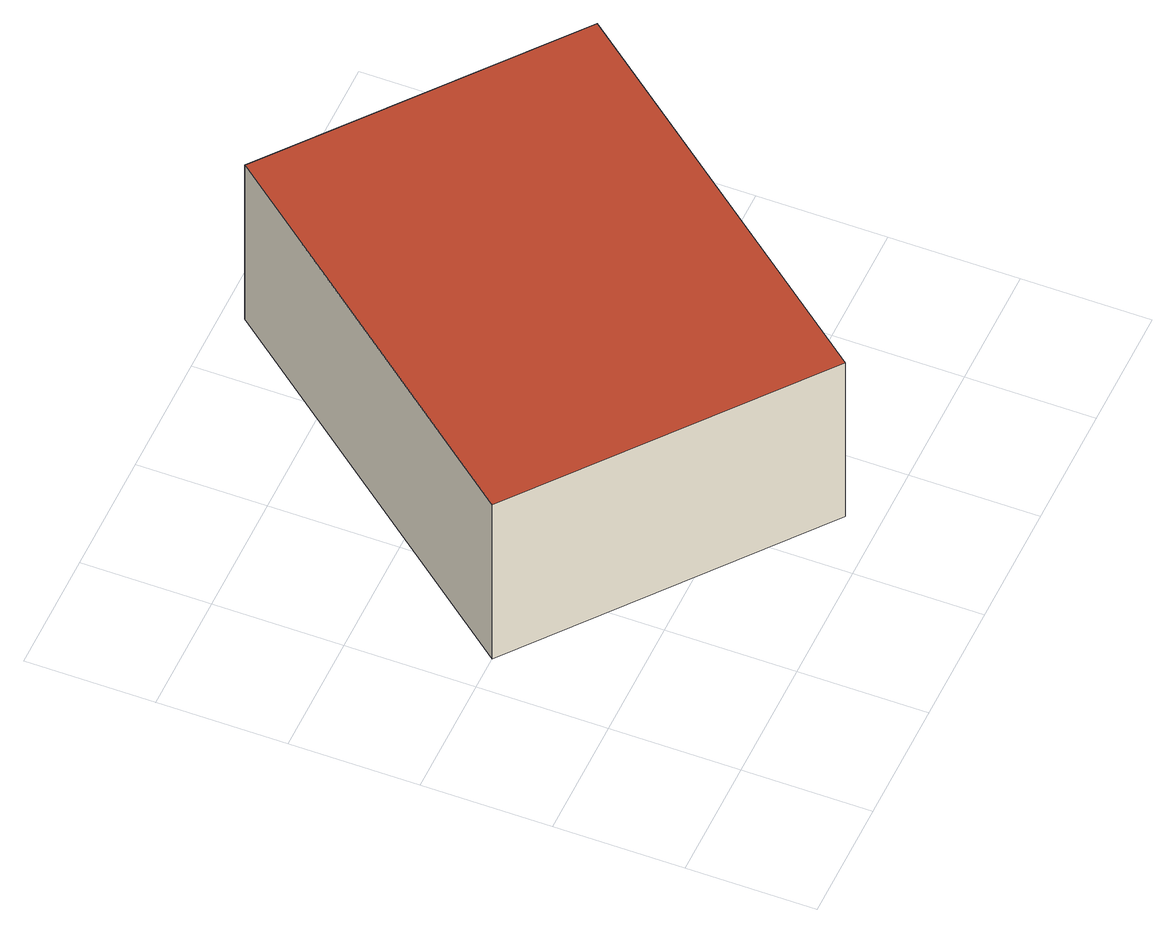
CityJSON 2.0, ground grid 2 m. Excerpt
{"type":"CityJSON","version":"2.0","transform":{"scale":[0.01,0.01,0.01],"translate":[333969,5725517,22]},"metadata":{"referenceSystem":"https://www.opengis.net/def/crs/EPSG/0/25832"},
"CityObjects":{
"building1":{"type":"Building","attributes":{"Geometrietyp2DReferenz":"3000","Gemeindeschluessel":"05170048","function":"31001_2520","roofType":"1000","measuredHeight":3.2},"address":[{"country":"Germany","locality":"Wesel","thoroughfareNumber":"48","thoroughfareName":"Hafenstraße"}],"geometry":[{"type":"Solid","lod":"2","boundaries":[[[[0,1,2,3]],[[4,5,1,0]],[[6,7,5,4]],[[3,2,7,6]],[[4,0,3,6]],[[1,5,7,2]]]],"semantics":{"surfaces":[{"type":"WallSurface"},{"type":"RoofSurface"},{"type":"GroundSurface"}],"values":[[0,0,0,0,1,2]]}}]}
},
"vertices":[
[947,617,368],[947,617,48],[511,966,48],[511,966,368],[495,51,368],[495,51,48],[58,400,368],[58,400,48]
]}
